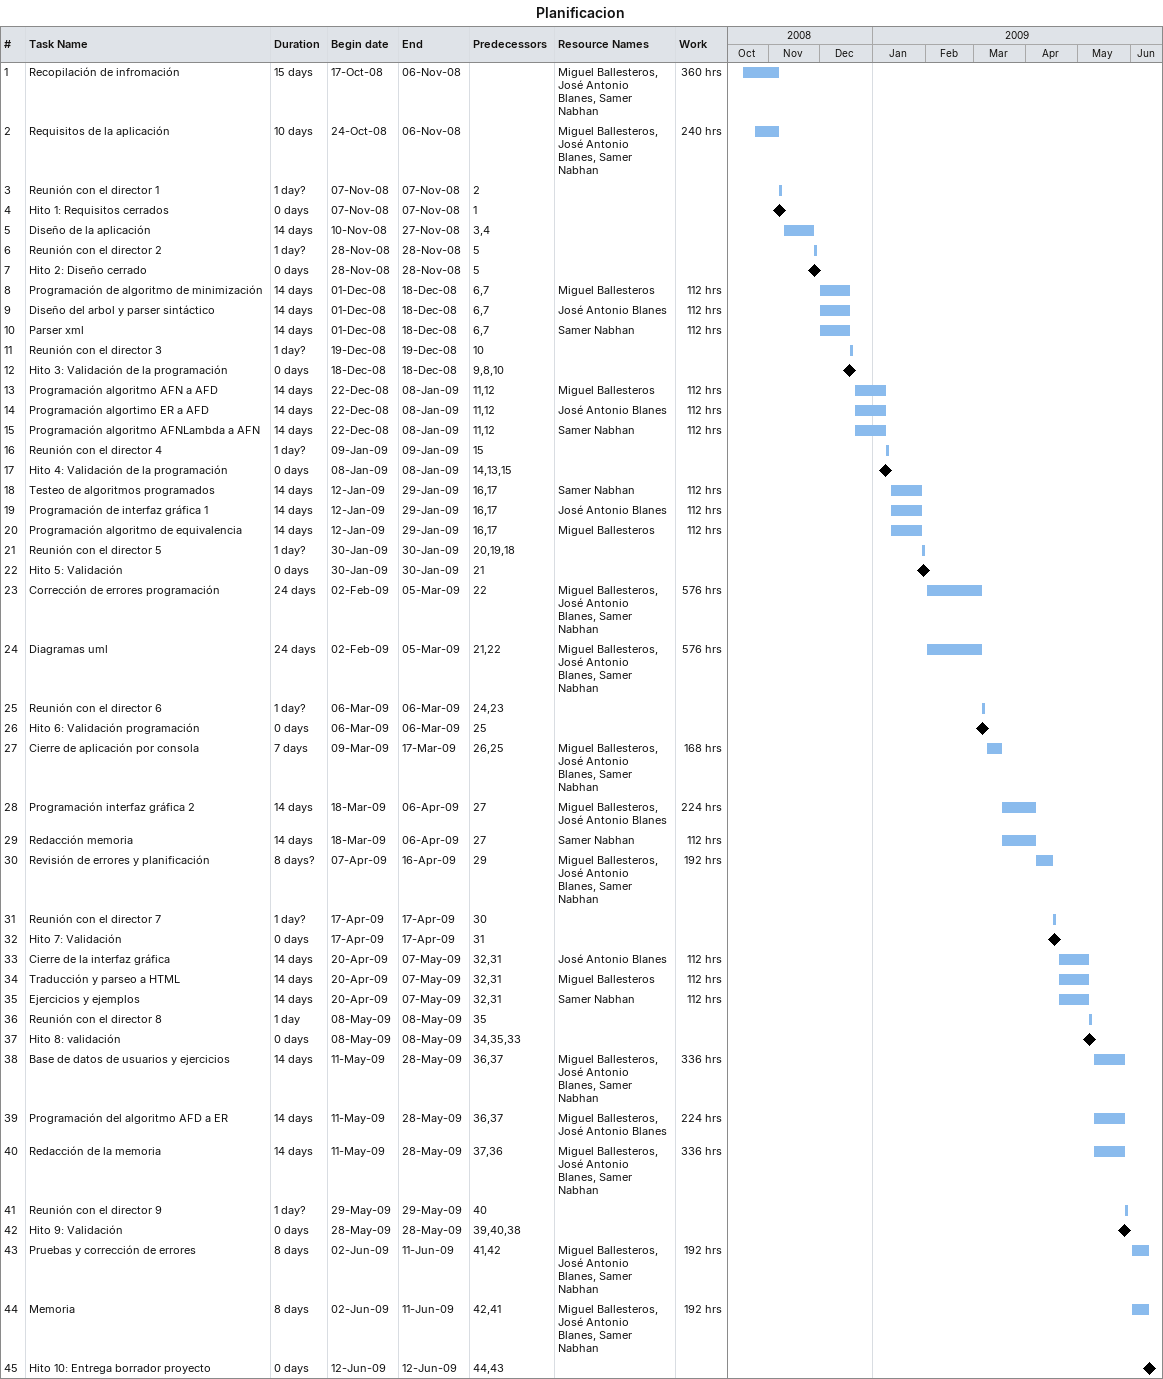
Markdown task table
Planificacion

| ID | Task | Duration | Start | Finish | Predecessors | Resources | Work (h) |
|---|---|---|---|---|---|---|---|
| 1 | Recopilación de infromación | 15d | 2008-10-17 | 2008-11-06 |  | Miguel Ballesteros, José Antonio Blanes, Samer Nabhan | 360 |
| 2 | Requisitos de la aplicación | 10d | 2008-10-24 | 2008-11-06 |  | Miguel Ballesteros, José Antonio Blanes, Samer Nabhan | 240 |
| 3 | Reunión con el director 1 | 1d? | 2008-11-07 | 2008-11-07 | 2 |  |  |
| 4 | Hito 1: Requisitos cerrados | 0d | 2008-11-07 | 2008-11-07 | 1 |  |  |
| 5 | Diseño de la aplicación | 14d | 2008-11-10 | 2008-11-27 | 3, 4 |  |  |
| 6 | Reunión con el director 2 | 1d? | 2008-11-28 | 2008-11-28 | 5 |  |  |
| 7 | Hito 2: Diseño cerrado | 0d | 2008-11-28 | 2008-11-28 | 5 |  |  |
| 8 | Programación de algoritmo de minimización | 14d | 2008-12-01 | 2008-12-18 | 6, 7 | Miguel Ballesteros | 112 |
| 9 | Diseño del arbol y parser sintáctico | 14d | 2008-12-01 | 2008-12-18 | 6, 7 | José Antonio Blanes | 112 |
| 10 | Parser xml | 14d | 2008-12-01 | 2008-12-18 | 6, 7 | Samer Nabhan | 112 |
| 11 | Reunión con el director 3 | 1d? | 2008-12-19 | 2008-12-19 | 10 |  |  |
| 12 | Hito 3: Validación de la programación | 0d | 2008-12-18 | 2008-12-18 | 9, 8, 10 |  |  |
| 13 | Programación algoritmo AFN a AFD | 14d | 2008-12-22 | 2009-01-08 | 11, 12 | Miguel Ballesteros | 112 |
| 14 | Programación algortimo ER a AFD | 14d | 2008-12-22 | 2009-01-08 | 11, 12 | José Antonio Blanes | 112 |
| 15 | Programación algoritmo AFNLambda a AFN | 14d | 2008-12-22 | 2009-01-08 | 11, 12 | Samer Nabhan | 112 |
| 16 | Reunión con el director 4 | 1d? | 2009-01-09 | 2009-01-09 | 15 |  |  |
| 17 | Hito 4: Validación de la programación | 0d | 2009-01-08 | 2009-01-08 | 14, 13, 15 |  |  |
| 18 | Testeo de algoritmos programados | 14d | 2009-01-12 | 2009-01-29 | 16, 17 | Samer Nabhan | 112 |
| 19 | Programación de interfaz gráfica 1 | 14d | 2009-01-12 | 2009-01-29 | 16, 17 | José Antonio Blanes | 112 |
| 20 | Programación algoritmo de equivalencia | 14d | 2009-01-12 | 2009-01-29 | 16, 17 | Miguel Ballesteros | 112 |
| 21 | Reunión con el director 5 | 1d? | 2009-01-30 | 2009-01-30 | 20, 19, 18 |  |  |
| 22 | Hito 5: Validación | 0d | 2009-01-30 | 2009-01-30 | 21 |  |  |
| 23 | Corrección de errores programación | 24d | 2009-02-02 | 2009-03-05 | 22 | Miguel Ballesteros, José Antonio Blanes, Samer Nabhan | 576 |
| 24 | Diagramas uml | 24d | 2009-02-02 | 2009-03-05 | 21, 22 | Miguel Ballesteros, José Antonio Blanes, Samer Nabhan | 576 |
| 25 | Reunión con el director 6 | 1d? | 2009-03-06 | 2009-03-06 | 24, 23 |  |  |
| 26 | Hito 6: Validación programación | 0d | 2009-03-06 | 2009-03-06 | 25 |  |  |
| 27 | Cierre de aplicación por consola | 7d | 2009-03-09 | 2009-03-17 | 26, 25 | Miguel Ballesteros, José Antonio Blanes, Samer Nabhan | 168 |
| 28 | Programación interfaz gráfica 2 | 14d | 2009-03-18 | 2009-04-06 | 27 | Miguel Ballesteros, José Antonio Blanes | 224 |
| 29 | Redacción memoria | 14d | 2009-03-18 | 2009-04-06 | 27 | Samer Nabhan | 112 |
| 30 | Revisión de errores y planificación | 8d? | 2009-04-07 | 2009-04-16 | 29 | Miguel Ballesteros, José Antonio Blanes, Samer Nabhan | 192 |
| 31 | Reunión con el director 7 | 1d? | 2009-04-17 | 2009-04-17 | 30 |  |  |
| 32 | Hito 7: Validación | 0d | 2009-04-17 | 2009-04-17 | 31 |  |  |
| 33 | Cierre de la interfaz gráfica | 14d | 2009-04-20 | 2009-05-07 | 32, 31 | José Antonio Blanes | 112 |
| 34 | Traducción y parseo a HTML | 14d | 2009-04-20 | 2009-05-07 | 32, 31 | Miguel Ballesteros | 112 |
| 35 | Ejercicios y ejemplos | 14d | 2009-04-20 | 2009-05-07 | 32, 31 | Samer Nabhan | 112 |
| 36 | Reunión con el director 8 | 1d | 2009-05-08 | 2009-05-08 | 35 |  |  |
| 37 | Hito 8: validación | 0d | 2009-05-08 | 2009-05-08 | 34, 35, 33 |  |  |
| 38 | Base de datos de usuarios y ejercicios | 14d | 2009-05-11 | 2009-05-28 | 36, 37 | Miguel Ballesteros, José Antonio Blanes, Samer Nabhan | 336 |
| 39 | Programación del algoritmo AFD a ER | 14d | 2009-05-11 | 2009-05-28 | 36, 37 | Miguel Ballesteros, José Antonio Blanes | 224 |
| 40 | Redacción de la memoria | 14d | 2009-05-11 | 2009-05-28 | 37, 36 | Miguel Ballesteros, José Antonio Blanes, Samer Nabhan | 336 |
| 41 | Reunión con el director 9 | 1d? | 2009-05-29 | 2009-05-29 | 40 |  |  |
| 42 | Hito 9: Validación | 0d | 2009-05-28 | 2009-05-28 | 39, 40, 38 |  |  |
| 43 | Pruebas y corrección de errores | 8d | 2009-06-02 | 2009-06-11 | 41, 42 | Miguel Ballesteros, José Antonio Blanes, Samer Nabhan | 192 |
| 44 | Memoria | 8d | 2009-06-02 | 2009-06-11 | 42, 41 | Miguel Ballesteros, José Antonio Blanes, Samer Nabhan | 192 |
| 45 | Hito 10: Entrega borrador proyecto | 0d | 2009-06-12 | 2009-06-12 | 44, 43 |  |  |
